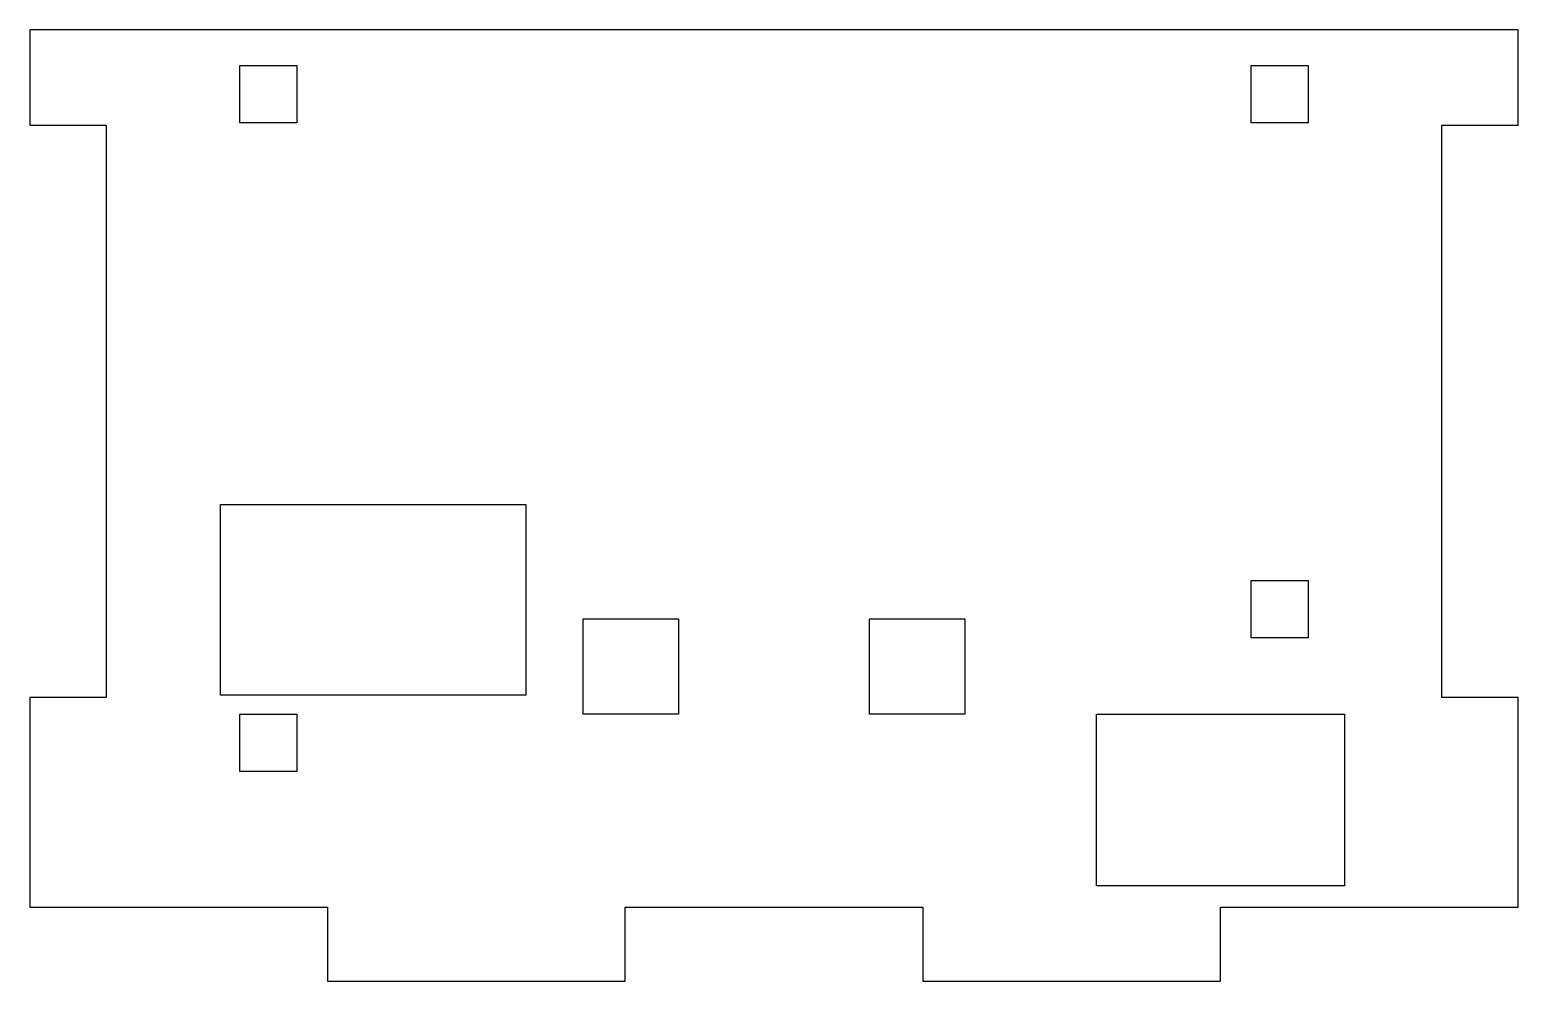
# Model space of a CAD drawing. Header units: millimetres. Extents: x -39 to 39, y -19.5 to 30.4.
import ezdxf

# ---------------------------------------------------------------- set-up
doc = ezdxf.new("R2010")
doc.units = ezdxf.units.MM

msp = doc.modelspace()

# ---------------------------------------------------------------- linework, layer by layer
for points in [[(-23.4, -19.5), (-7.8, -19.5), (-7.8, -15.622), (7.8, -15.622), (7.8, -19.5), (23.4, -19.5), (23.4, -15.622), (39, -15.622), (39, -4.622), (35, -4.622), (35, 25.378), (39, 25.378), (39, 30.378), (-39, 30.378), (-39, 25.378), (-35, 25.378), (-35, -4.622), (-39, -4.622), (-39, -15.622), (-23.4, -15.622)], [(-25, 25.5), (-28, 25.5), (-28, 28.5), (-25, 28.5)], [(28, 28.5), (28, 25.5), (25, 25.5), (25, 28.5)], [(-13, -4.5), (-29, -4.5), (-29, 5.5), (-13, 5.5)], [(28, -1.5), (25, -1.5), (25, 1.5), (28, 1.5)], [(-5, -5.5), (-10, -5.5), (-10, -0.5), (-5, -0.5)], [(10, -5.5), (5, -5.5), (5, -0.5), (10, -0.5)], [(-25, -5.5), (-25, -8.5), (-28, -8.5), (-28, -5.5)], [(29.9, -14.5), (16.9, -14.5), (16.9, -5.5), (29.9, -5.5)]]:
    msp.add_lwpolyline(points, close=True)

doc.saveas('drawing.dxf')
